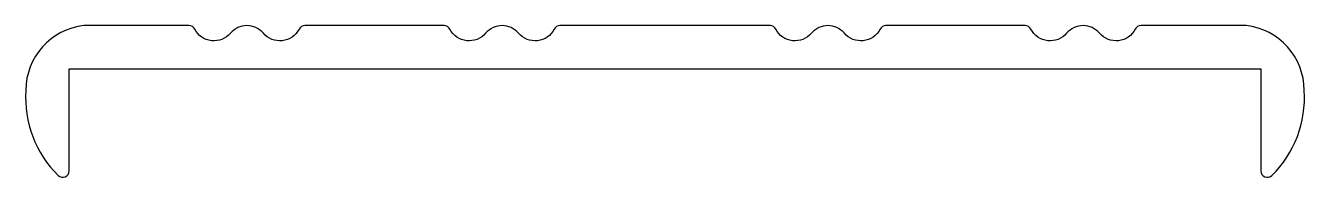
# Model space of a CAD drawing. Extents: x 218.4 to 277.4, y 262.9 to 269.9.
import ezdxf

# ---------------------------------------------------------------- set-up
doc = ezdxf.new("R2010")
doc.units = 0
doc.layers.add('ANA', color=220, linetype='CONTINUOUS')

msp = doc.modelspace()

# ---------------------------------------------------------------- linework, layer by layer
at = {"layer": 'ANA'}
msp.add_lwpolyline([(220.39, 263.168), (220.39, 267.87), (247.89, 267.87), (275.39, 267.87), (275.39, 263.168, 0.664637), (275.9, 262.954, 0.219591), (277.39, 266.87, 0.383506), (274.707, 269.853), (269.86, 269.853, 0.279739), (269.594, 269.692, -0.531553), (267.947, 269.503, 0.460566), (266.427, 269.503, -0.531553), (264.78, 269.692, 0.279739), (264.514, 269.853), (258.083, 269.853, 0.279739), (257.816, 269.692, -0.531553), (256.169, 269.503, 0.460566), (254.649, 269.503, -0.531553), (253.002, 269.692, 0.279739), (252.736, 269.853), (247.89, 269.853), (243.043, 269.853, 0.279739), (242.777, 269.692, -0.531553), (241.13, 269.503, 0.460566), (239.61, 269.503, -0.531553), (237.963, 269.692, 0.279739), (237.697, 269.853), (231.266, 269.853, 0.279739), (230.999, 269.692, -0.531553), (229.352, 269.503, 0.460566), (227.833, 269.503, -0.531553), (226.185, 269.692, 0.279739), (225.919, 269.853), (221.072, 269.853, 0.383506), (218.39, 266.87, 0.219591), (219.88, 262.954, 0.664637)], format="xyb", close=True, dxfattribs=at)

doc.saveas('drawing.dxf')
